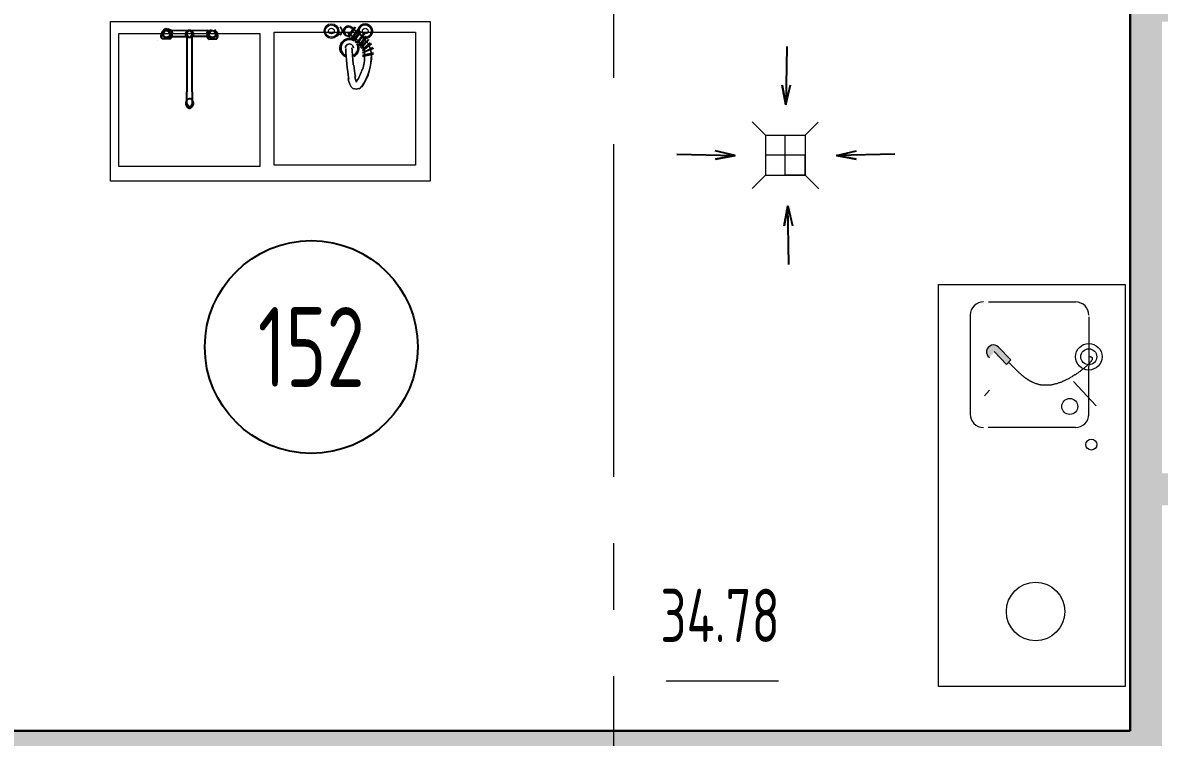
# Model space of a CAD drawing. Header units: millimetres. Extents: x -391859 to 9713180, y -178574 to 166066.
# Drawn here: x -205453 to -201184, y 109710 to 112397 of the extents above; entities that cross this region are included whole.
import ezdxf
from ezdxf import colors
from ezdxf.entities.mleader import LeaderData, LeaderLine
from ezdxf.enums import TextEntityAlignment as Align
from ezdxf.math import Vec2, Vec3

# ---------------------------------------------------------------- set-up
doc = ezdxf.new("R2010")
doc.units = ezdxf.units.MM
doc.header["$MEASUREMENT"] = 0
doc.linetypes.add('CENTER', pattern=[2, 1.25, -0.25, 0.25, -0.25])
doc.layers.get('0').update_dxf_attribs({"lineweight": 9})
for name, color, linetype, lineweight in [('_АР ТЕКСТ', 7, 'Continuous', 25), ('АР_Маркер экспликации', 7, 'Continuous', 13), ('АР_Номер помещения', 7, 'Continuous', 25), ('АР_Оси', 7, 'Continuous', 9), ('АР_Отметки', 7, 'Continuous', 15), ('АР_Перегородки газоблок', 7, 'Continuous', 30), ('АР_Перегородки газоблок_Штрих', 7, 'Continuous', 5), ('АР_Помещения_площадь', 7, 'Continuous', 9), ('АР_тонкая линия', 7, 'Continuous', 0), ('Оборудование пищеблок', 7, 'Continuous', 5), ('ТХ_пищеблок', 7, 'Continuous', 20)]:
    doc.layers.add(name, color=color, linetype=linetype, lineweight=lineweight)
doc.layers.add('ТХ_ВК_оборуд.ТХ', color=7, linetype='Continuous')
doc.layers.add('ТХ_ВК_трапы', color=7, linetype='Continuous')
doc.styles.add('ISOCPEUR', font='isocpeur.ttf', dxfattribs={"width": 0.7})
doc.styles.get("Standard").update_dxf_attribs({"font": 'isocpeur.ttf'})
pattern_1 = [(50, (0, 0), (215.17805, -18.82564), [22.5, -247.5]), (355, (0, 0), (-41.6254, 225.65764), [18, -198]), (100.45144, (17.93, -1.57), (173.55265, 206.832), [19.12206, -210.34263]), (46.1842, (0, 60), (320.1724, -49.65578), [33.75, -371.25]), (96.63564, (26.68, 55.86), (280.3986, 292.2356), [28.6831, -315.51413]), (351.18416, (0, 60), (280.3986, 292.2356), [27, -297]), (21, (30, 45), (179.07212, -120.78567), [22.5, -247.5]), (326, (30, 45), (72.9946, 217.54501), [18, -198]), (71.45144, (44.92, 34.93), (252.06671, 96.75935), [19.12206, -210.34263]), (37.5, (0, 0), (3.647957, 99.868156), [0, -195.6, 0, -201, 0, -198.75]), (7.5, (0, 0), (78.92086, 118.323514), [0, -114.6, 0, -191.1, 0, -75.75]), (327.5, (-66.9, 0), (160.14673, -6.766462), [0, -75, 0, -234, 0, -310.5]), (317.5, (-96.9, 0), (174.95585, 30.031495), [0, -97.5, 0, -155.4, 0, -220.5])]

# ---------------------------------------------------------------- blocks, each defined once
blk = doc.blocks.new('*U56')
at = {"layer": 'АР_Номер помещения', "color": 7}
blk.add_circle((-5271, -1713.5), 400, dxfattribs=at)
at = {"layer": 'АР_Помещения_площадь', "color": 7}
blk.add_line((-3516, -2969.3), (-3938.3, -2969.3), dxfattribs=at)
at = {"color": 7, "style": 'ISOCPEUR', "width": 0.7, "flags": 1}
blk.add_attdef('КАТЕГОРИЯ', (-499.2, -2092.2), '', height=250, dxfattribs=at)
at = {"layer": 'АР_Номер помещения', "color": 7, "style": 'ISOCPEUR', "width": 0.7}
blk.add_attdef('НОМЕР_ПОМЕЩЕНИЯ', text='', height=300, dxfattribs=at).set_placement((-5271, -1713.5), align=Align.MIDDLE_CENTER)
at = {"layer": 'АР_Помещения_площадь', "color": 7, "lineweight": 30, "width": 0.7, "flags": 104}
blk.add_attdef('ИМЯ_ПОМЕЩЕНИЯ', text='', height=100, dxfattribs=at).set_placement((157.6, 1217.1), align=Align.MIDDLE_CENTER)
at = {"layer": 'АР_Помещения_площадь', "color": 7, "style": 'ISOCPEUR', "width": 0.7}
blk.add_attdef('ПЛОЩАДЬ_ПОМЕЩЕНИЯ', text='', height=200, dxfattribs=at).set_placement((-3511.1, -2722.8), align=Align.MIDDLE_RIGHT)
blk = doc.blocks.new('_DotSmall')
at = {"color": 0, "linetype": 'ByBlock', "const_width": 0.5}
blk.add_lwpolyline([(-0.0625, 0, 1), (0.0625, 0, 1)], format="xyb", close=True, dxfattribs=at)
blk = doc.blocks.new('Трап ТХ')
at = {"layer": 'ТХ_ВК_трапы', "lineweight": 0}
for p, q in [((305243.2, -196674.3), (305292.9, -196724.5)), ((305491.2, -196675.5), (305442.2, -196724.5)), ((305292.9, -196724.5), (305292.9, -196874.5)), ((305292.9, -196724.5), (305442.2, -196724.5)), ((305367.6, -196874.5), (305367.6, -196724.5)), ((305442.2, -196724.5), (305442.2, -196874.5)), ((305442.2, -196799.5), (305292.9, -196799.5)), ((305442.2, -196874.5), (305442.2, -196799.5)), ((305243.2, -196924.3), (305292.9, -196874.5)), ((305292.9, -196874.5), (305442.2, -196874.5)), ((305442.2, -196874.5), (305367.6, -196874.5)), ((305493.2, -196925.5), (305442.2, -196874.5))]:
    blk.add_line(p, q, dxfattribs=at)
blk = doc.blocks.new('A$C0ce66a75')
at = {"layer": 'Оборудование пищеблок'}
for points in [[(600, 0), (0, 0), (0, 1200), (600, 1200)], [(540.2, 615), (40.2, 615), (40.2, 1145), (540.2, 1145)], [(545.1, 30.8), (45.1, 30.8), (45.1, 560.8), (545.1, 560.8)]]:
    blk.add_lwpolyline(points, close=True, dxfattribs=at)
blk = doc.blocks.new('A$C985b353d')
at = {"layer": 'ТХ_ВК_трапы', "ltscale": 100}
for p, q in [((6.4, 408.7), (2.2, 189.2)), ((2.2, 189.2), (-11.2, 263.5)), ((-11.2, 263.5), (2.2, 189.2)), ((2.2, 189.2), (19.8, 264.3)), ((-407.4, 3.3), (-187.9, -0.9)), ((-187.9, -0.9), (-263, 16.7)), ((192.3, -0.9), (267.4, 16.7)), ((411.8, 3.3), (192.3, -0.9)), ((-187.9, -0.9), (-262.2, -14.3)), ((-262.2, -14.3), (-187.9, -0.9)), ((192.3, -0.9), (266.6, -14.3)), ((266.6, -14.3), (192.3, -0.9)), ((9.7, -190.8), (-3.8, -265.2)), ((-3.8, -265.2), (9.7, -190.8)), ((13.8, -410.3), (9.7, -190.8)), ((9.7, -190.8), (27.3, -265.9))]:
    blk.add_line(p, q, dxfattribs=at)

msp = doc.modelspace()

# ---------------------------------------------------------------- hatches: boundary and pattern name
at = {"layer": 'АР_Перегородки газоблок_Штрих', "ltscale": 100}
h = msp.add_hatch(dxfattribs=at)
h.set_pattern_fill('AR-CONC', color=256, scale=30)
h.set_pattern_definition(pattern_1)
h.paths.add_polyline_path([(-201173.791, 118370.892), (-201173.6, 118400.654), (-200433.915, 118400.682), (-200433.915, 118520.682), (-201293.392, 118520.65), (-201293.39, 115964.62), (-201293.322, 115964.62), (-201292.729, 115627.621), (-201293.39, 115627.62), (-201293.39, 115600.682), (-201173.788, 115600.682)])
h.paths.add_polyline_path([(-201173.788, 115600.682), (-201293.39, 115600.682), (-201293.39, 115007.167), (-201293.388, 112600.682), (-201173.388, 112600.682), (-201173.388, 112680.682), (-200433.915, 112680.682), (-200433.915, 112800.682), (-200573.786, 112800.682), (-200573.786, 112800.677), (-201173.786, 112800.677)])
h.paths.add_polyline_path([(-200433.915, 112520.652), (-201173.388, 112520.651), (-201173.388, 112600.682), (-201293.388, 112600.682), (-201293.387, 110702.536), (-201173.387, 110702.536), (-201173.388, 112400.651), (-200433.917, 112400.652), (-200433.915, 112400.652)])
h = msp.add_hatch(dxfattribs=at)
h.set_pattern_fill('AR-CONC', color=256, scale=30)
h.set_pattern_definition(pattern_1)
h.paths.add_polyline_path([(-210461.845, 109734.706), (-210361.845, 109634.706)], flags=17)
h.paths.add_polyline_path([(-201173.386, 109734.706), (-201293.386, 109734.706), (-210461.845, 109734.706), (-210361.845, 109634.706), (-202922.38, 109634.706), (-202922.38, 109061.231), (-202922.38, 108895.278), (-200153.915, 108895.278), (-200153.915, 106920.629), (-203133.862, 106920.629), (-203133.862, 104807.668), (-203241.852, 104807.722), (-203241.883, 104707.722), (-203033.915, 104707.668), (-203033.915, 106800.682), (-200033.915, 106800.682), (-200033.915, 110700.938), (-201173.387, 110702.536), (-201293.387, 110702.536), (-201293.386, 109734.706), (-201173.386, 109734.706), (-201173.386, 110062.089), (-201173.386, 110581.102), (-201173.387, 110582.536), (-200153.915, 110581.102), (-200153.915, 109015.278), (-201173.386, 109015.278)])
h.paths.add_polyline_path([(-201293.386, 109634.706), (-201293.386, 109014.706), (-202822.38, 109014.706), (-202822.38, 109634.706)], flags=16)
h.paths.add_polyline_path([(-202969.989, 109634.706), (-202849.5, 109634.706)], flags=17)
at = {"layer": 'ТХ_пищеблок', "linetype": 'Continuous', "lineweight": 0}
msp.add_hatch(color=256, dxfattribs=at).paths.add_polyline_path([(-201786.653, 111176.536, 1.10308313), (-201821.907, 111137.759), (-201803.339, 111160.093), (-201757.27, 111111.33), (-201741.38, 111128.615)])

# ---------------------------------------------------------------- linework, layer by layer
at = {"layer": 'АР_Оси', "linetype": 'CENTER', "ltscale": 1000}
msp.add_line((-203233.822, 135939.875), (-203233.822, 80207.526), dxfattribs=at)
at = {"layer": 'АР_Перегородки газоблок', "ltscale": 100}
for points in [[(-201293.386, 109734.706), (-201293.39, 115007.167)], [(-210461.845, 109734.706), (-201293.386, 109734.706)]]:
    msp.add_lwpolyline(points, dxfattribs=at)
at = {"layer": 'ТХ_пищеблок', "linetype": 'ByBlock', "lineweight": -2, "ltscale": 100}
for p, q in [((-204920.529, 112370.711), (-204931.482, 112357.672)), ((-204920.529, 112370.711), (-204931.482, 112357.672)), ((-204920.529, 112370.711), (-204915.543, 112374.729)), ((-204920.529, 112370.711), (-204915.543, 112374.729)), ((-204920.529, 112370.711), (-204918.518, 112367.719)), ((-204920.529, 112370.711), (-204918.518, 112367.719)), ((-204915.543, 112374.729), (-204906.533, 112371.762)), ((-204915.543, 112374.729), (-204906.533, 112371.762)), ((-204895.518, 112367.802), (-204906.533, 112371.762)), ((-204895.518, 112367.802), (-204906.533, 112371.762)), ((-204732.371, 112370.877), (-204721.395, 112357.856)), ((-204732.371, 112370.877), (-204721.395, 112357.856)), ((-204916.522, 112368.726), (-204932.435, 112344.668)), ((-204916.522, 112368.726), (-204932.435, 112344.668)), ((-204932.435, 112344.668), (-204931.482, 112357.672)), ((-204929.402, 112335.679), (-204932.435, 112344.668)), ((-204929.402, 112335.679), (-204932.435, 112344.668)), ((-204899.399, 112334.788), (-204929.402, 112335.679)), ((-204899.399, 112334.788), (-204929.402, 112335.679)), ((-204927.485, 112358.686), (-204917.518, 112367.722)), ((-204927.485, 112358.686), (-204917.518, 112367.722)), ((-204927.485, 112358.686), (-204927.449, 112348.686)), ((-204927.485, 112358.686), (-204927.449, 112348.686)), ((-204917.413, 112338.722), (-204927.449, 112348.686)), ((-204917.413, 112338.722), (-204927.449, 112348.686)), ((-204918.518, 112367.719), (-204916.522, 112368.726)), ((-204918.518, 112367.719), (-204916.522, 112368.726)), ((-204917.518, 112367.722), (-204905.518, 112367.766)), ((-204917.518, 112367.722), (-204905.518, 112367.766)), ((-204905.413, 112338.766), (-204917.413, 112338.722)), ((-204905.413, 112338.766), (-204917.413, 112338.722)), ((-204909.525, 112369.751), (-204916.522, 112368.726)), ((-204909.525, 112369.751), (-204916.522, 112368.726)), ((-204909.525, 112369.751), (-204908.518, 112367.755)), ((-204909.525, 112369.751), (-204908.518, 112367.755)), ((-204894.446, 112347.806), (-204908.518, 112367.755)), ((-204908.518, 112367.755), (-204897.511, 112365.795)), ((-204894.446, 112347.806), (-204908.518, 112367.755)), ((-204908.518, 112367.755), (-204897.511, 112365.795)), ((-204905.518, 112367.766), (-204895.486, 112358.802)), ((-204905.518, 112367.766), (-204895.486, 112358.802)), ((-204895.449, 112348.802), (-204905.413, 112338.766)), ((-204895.449, 112348.802), (-204905.413, 112338.766)), ((-204891.435, 112344.816), (-204899.399, 112334.788)), ((-204891.435, 112344.816), (-204899.399, 112334.788)), ((-204897.511, 112365.795), (-204892.478, 112356.813)), ((-204897.511, 112365.795), (-204892.478, 112356.813)), ((-204895.518, 112367.802), (-204757.376, 112367.923)), ((-204895.518, 112367.802), (-204891.486, 112358.816)), ((-204895.518, 112367.802), (-204891.486, 112358.816)), ((-204895.486, 112358.802), (-204895.449, 112348.802)), ((-204895.486, 112358.802), (-204895.449, 112348.802)), ((-204892.478, 112356.813), (-204894.446, 112347.806)), ((-204892.478, 112356.813), (-204894.446, 112347.806)), ((-204894.446, 112347.806), (-204891.435, 112344.816)), ((-204894.446, 112347.806), (-204891.435, 112344.816)), ((-204891.486, 112358.816), (-204892.446, 112347.813)), ((-204891.486, 112358.816), (-204892.446, 112347.813)), ((-204891.435, 112344.816), (-204892.446, 112347.813)), ((-204891.435, 112344.816), (-204892.446, 112347.813)), ((-204891.544, 112345.139), (-204836.427, 112345.188)), ((-204841.393, 112359.079), (-204841.412, 112349.079)), ((-204841.393, 112359.079), (-204841.412, 112349.079)), ((-204841.412, 112349.079), (-204832.425, 112342.062)), ((-204841.412, 112349.079), (-204832.425, 112342.062)), ((-204832.38, 112366.062), (-204841.393, 112359.079)), ((-204832.38, 112366.062), (-204841.393, 112359.079)), ((-204838.391, 112360.074), (-204838.412, 112349.074)), ((-204838.391, 112360.074), (-204838.412, 112349.074)), ((-204838.412, 112349.074), (-204831.425, 112342.061)), ((-204838.412, 112349.074), (-204831.425, 112342.061)), ((-204831.378, 112367.061), (-204838.391, 112360.074)), ((-204831.378, 112367.061), (-204838.391, 112360.074)), ((-204836.427, 112345.188), (-204836.244, 112136.15)), ((-204829.378, 112367.057), (-204836.397, 112357.07)), ((-204829.378, 112367.057), (-204836.397, 112357.07)), ((-204836.397, 112357.07), (-204836.392, 112351.237)), ((-204836.392, 112351.237), (-204829.356, 112342.057)), ((-204832.425, 112342.062), (-204820.425, 112342.04)), ((-204832.425, 112342.062), (-204820.425, 112342.04)), ((-204820.38, 112366.04), (-204832.38, 112366.062)), ((-204820.38, 112366.04), (-204832.38, 112366.062)), ((-204821.378, 112367.042), (-204831.378, 112367.061)), ((-204821.378, 112367.042), (-204831.378, 112367.061)), ((-204816.397, 112357.033), (-204823.378, 112367.046)), ((-204816.397, 112357.033), (-204823.378, 112367.046)), ((-204816.337, 112351.255), (-204823.356, 112342.062)), ((-204821.425, 112342.042), (-204814.412, 112349.029)), ((-204821.425, 112342.042), (-204814.412, 112349.029)), ((-204814.391, 112360.029), (-204821.378, 112367.042)), ((-204814.391, 112360.029), (-204821.378, 112367.042)), ((-204820.425, 112342.04), (-204811.412, 112349.023)), ((-204820.425, 112342.04), (-204811.412, 112349.023)), ((-204811.393, 112359.023), (-204820.38, 112366.04)), ((-204811.393, 112359.023), (-204820.38, 112366.04)), ((-204761.311, 112345.254), (-204816.427, 112345.205)), ((-204816.244, 112136.167), (-204816.427, 112345.137)), ((-204816.342, 112357.088), (-204816.337, 112351.255)), ((-204814.412, 112349.029), (-204814.391, 112360.029)), ((-204814.412, 112349.029), (-204814.391, 112360.029)), ((-204811.412, 112349.023), (-204811.393, 112359.023)), ((-204811.412, 112349.023), (-204811.393, 112359.023)), ((-204761.419, 112344.931), (-204760.414, 112347.929)), ((-204761.419, 112344.931), (-204760.414, 112347.929)), ((-204758.414, 112347.925), (-204761.419, 112344.931)), ((-204758.414, 112347.925), (-204761.419, 112344.931)), ((-204761.419, 112344.931), (-204753.438, 112334.916)), ((-204761.419, 112344.931), (-204753.438, 112334.916)), ((-204757.376, 112367.923), (-204761.393, 112358.931)), ((-204757.376, 112367.923), (-204761.393, 112358.931)), ((-204761.393, 112358.931), (-204760.414, 112347.929)), ((-204761.393, 112358.931), (-204760.414, 112347.929)), ((-204755.38, 112365.92), (-204760.397, 112356.929)), ((-204755.38, 112365.92), (-204760.397, 112356.929)), ((-204760.397, 112356.929), (-204758.414, 112347.925)), ((-204760.397, 112356.929), (-204758.414, 112347.925)), ((-204758.414, 112347.925), (-204744.377, 112367.899)), ((-204758.414, 112347.925), (-204744.377, 112367.899)), ((-204757.393, 112358.923), (-204757.412, 112348.923)), ((-204757.393, 112358.923), (-204757.412, 112348.923)), ((-204757.412, 112348.923), (-204747.43, 112338.905)), ((-204757.412, 112348.923), (-204747.43, 112338.905)), ((-204747.377, 112367.905), (-204757.393, 112358.923)), ((-204747.377, 112367.905), (-204757.393, 112358.923)), ((-204744.377, 112367.899), (-204755.38, 112365.92)), ((-204744.377, 112367.899), (-204755.38, 112365.92)), ((-204753.438, 112334.916), (-204723.436, 112335.86)), ((-204753.438, 112334.916), (-204723.436, 112335.86)), ((-204747.43, 112338.905), (-204735.43, 112338.882)), ((-204747.43, 112338.905), (-204735.43, 112338.882)), ((-204736.375, 112368.884), (-204720.419, 112344.855)), ((-204736.375, 112368.884), (-204720.419, 112344.855)), ((-204735.43, 112338.882), (-204725.412, 112348.864)), ((-204735.43, 112338.882), (-204725.412, 112348.864)), ((-204725.393, 112358.864), (-204735.377, 112367.882)), ((-204725.393, 112358.864), (-204735.377, 112367.882)), ((-204725.393, 112358.864), (-204725.412, 112348.864)), ((-204725.393, 112358.864), (-204725.412, 112348.864)), ((-204723.436, 112335.86), (-204720.419, 112344.855)), ((-204723.436, 112335.86), (-204720.419, 112344.855)), ((-204720.419, 112344.855), (-204721.395, 112357.856)), ((-204836.205, 112092.15), (-204836.244, 112136.15)), ((-204816.244, 112136.167), (-204816.205, 112092.167)), ((-204839.208, 112096.147), (-204835.217, 112106.15)), ((-204839.203, 112090.147), (-204839.208, 112096.147)), ((-204835.194, 112080.15), (-204839.203, 112090.147)), ((-204829.194, 112080.156), (-204836.205, 112092.15)), ((-204835.217, 112106.15), (-204828.222, 112112.157)), ((-204828.189, 112074.157), (-204835.194, 112080.15)), ((-204823.194, 112080.161), (-204829.194, 112080.156)), ((-204828.222, 112112.157), (-204824.222, 112112.16)), ((-204824.189, 112074.16), (-204828.189, 112074.157)), ((-204824.222, 112112.16), (-204817.217, 112106.166)), ((-204817.194, 112080.166), (-204824.189, 112074.16)), ((-204816.205, 112092.167), (-204823.194, 112080.161)), ((-204817.217, 112106.166), (-204813.208, 112096.17)), ((-204813.203, 112090.17), (-204817.194, 112080.166)), ((-204813.208, 112096.17), (-204813.203, 112090.17))]:
    msp.add_line(p, q, dxfattribs=at)
at = {"layer": 'ТХ_пищеблок', "linetype": 'Continuous', "lineweight": 0}
for p, q in [((-201825.346, 111347.262), (-201497.839, 111346.733)), ((-201893.653, 111297.372), (-201894.253, 110925.279)), ((-201448.341, 111290.256), (-201448.941, 110918.163)), ((-201741.38, 111128.615), (-201787.448, 111177.378)), ((-201757.27, 111111.33), (-201803.339, 111160.093)), ((-201757.27, 111111.33), (-201741.38, 111128.615)), ((-201420.104, 110956.634), (-201506.178, 111048.078)), ((-201840.367, 110993.285), (-201821.798, 111015.619)), ((-201498.6, 110874.64), (-201826.108, 110875.169))]:
    msp.add_line(p, q, dxfattribs=at)
at = {"layer": 'ТХ_пищеблок', "lineweight": 0}
for points in [[(-204260.898, 112349.911, 0.50296208), (-204260.898, 112380.475, -0.50296208)], [(-204213.054, 112373.996, 1.63957321), (-204232.587, 112346.33, -1.63957321)], [(-204212.142, 112371.964, 1.87914847), (-204230.357, 112346.168, -1.87914847)], [(-204167.618, 112337.717, 3.34951428), (-204192.127, 112355.287, -3.34951428)], [(-204163.913, 112342.066, 2.57340025), (-204189.287, 112360.606, -2.57340025)], [(-204219.736, 112337.194, 0.92184374), (-204237.345, 112267.709, -0.92184374)], [(-204208.838, 112328.607, 1.10870739), (-204236.721, 112271.951, -1.10870739)], [(-204206.496, 112332.132, 0.07149662), (-204215.857, 112336.318, -0.07149662)], [(-204196.278, 112322.401, 0.07123573), (-204203.27, 112329.836, -0.07123573)], [(-204190.176, 112357.035, 0.00687827), (-204197.873, 112362.769, -0.00687827)], [(-204187.841, 112355.983, 0.11157132), (-204181.81, 112347.695, -0.11157132)], [(-204179.746, 112348.73, 0.00686651), (-204187.168, 112354.704, -0.00686651)], [(-204172.543, 112336.126, 0.02007072), (-204179.698, 112343.201, -0.02007072)], [(-204178.717, 112345.407, 0.12112211), (-204168.15, 112341.985, -0.12112211)], [(-204163.418, 112325.156, 0.02104874), (-204170.011, 112333.331, -0.02104874)], [(-204210.899, 112301.729, 1.00004927), (-204240.517, 112301.729, -1.00004927)], [(-204239.653, 112299.206, 0.03015253), (-204227.843, 112184.807, -0.03015253)], [(-204216.112, 112301.729, 0.00853105), (-204211.258, 112238.121, -0.00853105)], [(-204210.875, 112273.674, 0.41377937), (-204197.63, 112316.516, -0.41377937)], [(-204209.667, 112269.539, 0.42310274), (-204194.02, 112318.709, -0.42310274)], [(-204199.364, 112319.423, 0.07580068), (-204205.824, 112326.462, -0.07580068)], [(-204153.241, 112313.657, 0.03044554), (-204158.835, 112323.101, -0.03044554)], [(-204146.669, 112296.995, 0.0388219), (-204151.544, 112310.166, -0.0388219)], [(-204143.366, 112277.61, 0.04370781), (-204145.702, 112293.291, -0.04370781)], [(-204176.143, 112221.154, 0.07349664), (-204168.586, 112271.924, -0.07349664)], [(-204208.886, 112236.462, 0.02168797), (-204203.242, 112194.772, -0.02168797)], [(-204198.59, 112176.591, 0.08656164), (-204177.65, 112222.174, -0.08656164)], [(-204230.537, 112187.102, 0.07679291), (-204220.762, 112158.389, -0.07679291)], [(-204220.048, 112157.056, 0.12844582), (-204210.392, 112147.071, -0.12844582)], [(-204205.048, 112193.884, 0.04864184), (-204199.293, 112172.881, -0.04864184)], [(-204209.726, 112149.776, 0.2632025), (-204190.978, 112149.742, -0.2632025)]]:
    msp.add_lwpolyline(points, format="xyb", close=True, dxfattribs=at)
for points in [[(-204220.557, 112377.923, -0.01635872), (-204200.937, 112364.967, 0.01635872), (-204221.907, 112377.638, 1.00010927), (-204237.968, 112352.763, -1.00010927), (-204220.557, 112377.923)], [(-204176.971, 112158.685, -0.09840242), (-204188.793, 112148.382, 0.09840242), (-204177.522, 112159.779, 0.15388515), (-204143.233, 112275.654, -0.15388515), (-204176.971, 112158.685)]]:
    msp.add_lwpolyline(points, format="xyb", dxfattribs=at)
for points in [[(-204206.668, 112380.006), (-204232.055, 112346.156)], [(-204227.823, 112341.925), (-204202.436, 112380.006)], [(-204193.974, 112371.543), (-204219.361, 112337.694)], [(-204215.13, 112333.463), (-204189.743, 112371.543)], [(-204261.673, 112354.618), (-204274.367, 112346.156)], [(-204223.592, 112350.387), (-204232.055, 112358.85), (-204223.592, 112350.387), (-204215.13, 112346.156)], [(-204185.512, 112363.081), (-204210.899, 112329.231)], [(-204202.436, 112337.694), (-204210.899, 112341.925)], [(-204206.668, 112329.231), (-204181.28, 112363.081)], [(-204193.974, 112329.231), (-204198.205, 112333.463), (-204202.436, 112333.463), (-204198.205, 112333.463)], [(-204172.818, 112354.618), (-204198.205, 112320.769)], [(-204193.974, 112320.769), (-204168.587, 112354.618)], [(-204164.356, 112346.156), (-204189.743, 112312.307)], [(-204185.512, 112308.075), (-204160.124, 112341.925)], [(-204155.893, 112333.463), (-204185.512, 112303.844)], [(-204181.28, 112299.613), (-204151.662, 112333.463)], [(-204185.512, 112320.769), (-204189.743, 112320.769), (-204189.743, 112325), (-204189.743, 112320.769)], [(-204172.818, 112299.613), (-204172.818, 112303.844), (-204177.049, 112308.075), (-204181.28, 112312.307), (-204181.28, 112316.538), (-204181.28, 112312.307), (-204177.049, 112308.075), (-204172.818, 112303.844)], [(-204147.431, 112320.769), (-204177.049, 112295.382)], [(-204177.049, 112291.151), (-204143.2, 112316.538)], [(-204177.049, 112282.688), (-204134.737, 112299.613), (-204177.049, 112282.688), (-204138.969, 112303.844)], [(-204168.587, 112286.919), (-204168.587, 112291.151), (-204172.818, 112295.382), (-204168.587, 112291.151)], [(-204134.737, 112282.688), (-204177.049, 112274.226)], [(-204177.049, 112269.995), (-204134.737, 112278.457)], [(-204168.587, 112278.457), (-204168.587, 112282.688)]]:
    msp.add_lwpolyline(points, close=True, dxfattribs=at)
for points in [[(-204945.771, 112328.86), (-204945.771, 112328.86)], [(-204227.823, 112346.156), (-204227.823, 112346.156)], [(-204227.823, 112346.156), (-204227.823, 112346.156)], [(-204219.361, 112337.694), (-204219.361, 112337.694)], [(-204219.361, 112337.694), (-204219.361, 112337.694)], [(-204206.668, 112329.231), (-204206.668, 112329.231)], [(-204206.668, 112329.231), (-204206.668, 112329.231)], [(-204181.28, 112363.081), (-204181.28, 112363.081)], [(-204181.28, 112363.081), (-204181.28, 112363.081)], [(-204172.818, 112354.618), (-204172.818, 112354.618)], [(-204172.818, 112354.618), (-204172.818, 112354.618)], [(-204160.124, 112346.156), (-204160.124, 112346.156)], [(-204160.124, 112346.156), (-204160.124, 112346.156)], [(-204151.662, 112333.463), (-204151.662, 112333.463)], [(-204151.662, 112333.463), (-204151.662, 112333.463)], [(-204198.205, 112320.769), (-204198.205, 112320.769)], [(-204198.205, 112320.769), (-204198.205, 112320.769)], [(-204189.743, 112312.307), (-204189.743, 112312.307)], [(-204189.743, 112312.307), (-204189.743, 112312.307)], [(-204181.28, 112303.844), (-204181.28, 112303.844)], [(-204181.28, 112303.844), (-204181.28, 112303.844)], [(-204177.049, 112291.151), (-204177.049, 112291.151)], [(-204177.049, 112291.151), (-204177.049, 112291.151)], [(-204143.2, 112320.769), (-204143.2, 112320.769)], [(-204143.2, 112320.769), (-204143.2, 112320.769)], [(-204138.969, 112299.613), (-204138.969, 112299.613)], [(-204138.969, 112299.613), (-204138.969, 112299.613)], [(-204177.049, 112282.688), (-204177.049, 112282.688)], [(-204177.049, 112282.688), (-204177.049, 112282.688)], [(-204177.049, 112274.226), (-204177.049, 112274.226)], [(-204177.049, 112274.226), (-204177.049, 112274.226)], [(-204134.737, 112278.457), (-204134.737, 112278.457)], [(-204134.737, 112278.457), (-204134.737, 112278.457)]]:
    msp.add_lwpolyline(points, dxfattribs=at)
at = {"layer": 'ТХ_пищеблок'}
msp.add_lwpolyline([(-202013.076, 109901.029), (-202013.076, 111413.029), (-201311.076, 111413.029), (-201311.076, 109901.029)], close=True, dxfattribs=at)
at = {"layer": 'ТХ_пищеблок', "linetype": 'Continuous', "lineweight": 0}
msp.add_lwpolyline([(-201448.17, 111141.261), (-201446.17, 111141.258), (-201445.17, 111141.257), (-201443.17, 111141.253), (-201442.172, 111140.252), (-201441.172, 111140.25), (-201439.172, 111140.247), (-201438.172, 111140.245), (-201438.173, 111139.245), (-201437.173, 111139.244), (-201436.175, 111138.242), (-201435.177, 111137.24), (-201435.178, 111136.24), (-201435.18, 111135.24), (-201435.181, 111134.24), (-201435.183, 111133.24), (-201435.185, 111132.24), (-201435.186, 111131.24), (-201436.188, 111130.242), (-201436.189, 111129.242), (-201437.193, 111127.244), (-201438.194, 111126.245), (-201439.196, 111125.247), (-201439.198, 111124.247), (-201440.201, 111122.249), (-201441.202, 111121.25), (-201443.204, 111120.253), (-201444.207, 111118.255), (-201445.209, 111117.257), (-201446.212, 111115.258), (-201448.214, 111114.261), (-201449.217, 111112.263), (-201451.219, 111111.266), (-201453.222, 111109.27), (-201454.225, 111107.271), (-201456.227, 111106.274), (-201458.23, 111104.278), (-201460.233, 111102.281), (-201462.235, 111101.284), (-201464.238, 111099.287), (-201466.241, 111097.291), (-201468.243, 111096.294), (-201470.246, 111094.297), (-201472.249, 111092.3), (-201474.251, 111091.303), (-201477.254, 111089.308), (-201479.257, 111087.312), (-201481.26, 111085.315), (-201484.262, 111084.32), (-201486.265, 111082.323), (-201488.268, 111080.326), (-201491.27, 111079.331), (-201493.273, 111077.334), (-201496.277, 111075.339), (-201498.28, 111073.342), (-201501.281, 111072.347), (-201504.285, 111070.352), (-201506.286, 111069.355), (-201509.289, 111067.36), (-201511.293, 111065.363), (-201514.294, 111064.368), (-201517.297, 111062.373), (-201519.299, 111061.376), (-201522.302, 111059.381), (-201525.304, 111058.386), (-201527.307, 111056.389), (-201530.309, 111055.394), (-201533.31, 111054.399), (-201535.314, 111052.402), (-201538.315, 111051.407), (-201540.317, 111050.41), (-201543.318, 111049.415), (-201546.32, 111048.42), (-201548.323, 111046.423), (-201551.325, 111045.428), (-201553.326, 111044.431), (-201556.328, 111043.436), (-201558.33, 111042.439), (-201561.33, 111042.444), (-201563.331, 111041.447), (-201566.333, 111040.452), (-201568.335, 111039.455), (-201570.336, 111038.458), (-201573.336, 111038.463), (-201575.338, 111037.466), (-201577.338, 111037.47), (-201580.339, 111036.475), (-201582.339, 111036.478), (-201584.341, 111035.481), (-201587.341, 111035.486), (-201589.343, 111034.489), (-201591.343, 111034.492), (-201593.343, 111034.496), (-201595.344, 111033.499), (-201598.344, 111033.504), (-201600.344, 111033.507), (-201602.344, 111033.51), (-201604.344, 111033.513), (-201606.344, 111033.517), (-201608.344, 111033.52), (-201610.344, 111033.523), (-201612.344, 111033.526), (-201614.344, 111033.529), (-201616.344, 111033.533), (-201618.344, 111033.536), (-201620.344, 111033.539), (-201622.343, 111034.542), (-201624.343, 111034.546), (-201626.343, 111034.549), (-201628.343, 111034.552), (-201630.341, 111035.555), (-201632.341, 111035.558), (-201634.341, 111035.562), (-201636.339, 111036.565), (-201637.339, 111036.567), (-201639.338, 111037.57), (-201641.338, 111037.573), (-201643.336, 111038.576), (-201645.336, 111038.579), (-201647.334, 111039.583), (-201648.333, 111040.584), (-201650.333, 111040.587), (-201652.331, 111041.591), (-201654.33, 111042.594), (-201655.33, 111042.596), (-201657.328, 111043.599), (-201659.326, 111044.602), (-201660.325, 111045.604), (-201662.323, 111046.607), (-201664.323, 111046.61), (-201665.322, 111047.612), (-201667.32, 111048.615), (-201669.318, 111049.618), (-201670.317, 111050.62), (-201672.315, 111051.623), (-201673.313, 111052.625), (-201675.312, 111053.628), (-201677.31, 111054.631), (-201678.309, 111055.633), (-201680.307, 111056.636), (-201681.305, 111057.637), (-201683.304, 111058.641), (-201684.302, 111059.642), (-201686.3, 111060.646), (-201687.299, 111061.647), (-201689.297, 111062.65), (-201690.294, 111064.652), (-201692.292, 111065.655), (-201693.291, 111066.657), (-201695.289, 111067.66), (-201696.288, 111068.662), (-201698.286, 111069.665), (-201699.283, 111071.667), (-201701.281, 111072.67), (-201702.28, 111073.671), (-201703.278, 111074.673), (-201705.275, 111076.676), (-201706.273, 111077.678), (-201708.271, 111078.681), (-201709.27, 111079.683), (-201710.267, 111081.684), (-201712.265, 111082.687), (-201713.263, 111083.689), (-201715.26, 111085.692), (-201716.259, 111086.694), (-201717.257, 111087.696), (-201719.254, 111089.699), (-201720.252, 111090.7), (-201721.25, 111091.702), (-201723.247, 111093.705), (-201724.246, 111094.707), (-201725.244, 111095.708), (-201727.241, 111097.712), (-201728.239, 111098.713), (-201729.238, 111099.715), (-201731.234, 111101.718), (-201732.233, 111102.72), (-201733.231, 111103.721), (-201735.228, 111105.725), (-201736.226, 111106.726), (-201737.225, 111107.728), (-201739.221, 111109.731), (-201740.22, 111110.733), (-201741.218, 111111.734), (-201743.215, 111113.737), (-201744.213, 111114.739), (-201745.212, 111115.741), (-201747.208, 111117.744), (-201748.207, 111118.746), (-201749.205, 111119.747)], dxfattribs=at)
at = {"layer": 'ТХ_пищеблок', "lineweight": 0}
for centre, radius in [((-204293.405, 112365.195), 27.504), ((-204293.405, 112365.195), 27.504), ((-204293.408, 112365.198), 23.27), ((-204293.408, 112365.198), 23.27), ((-204293.404, 112365.192), 10.583), ((-204293.404, 112365.192), 10.583), ((-204166.468, 112365.192), 10.583), ((-204166.468, 112365.192), 10.583)]:
    msp.add_circle(centre, radius, dxfattribs=at)
at = {"layer": 'ТХ_пищеблок', "linetype": 'ByBlock', "lineweight": -2, "ltscale": 100}
for centre in [(-204912.469, 112354.24), (-204912.469, 112354.24), (-204740.402, 112354.392), (-204740.402, 112354.392)]:
    msp.add_circle(centre, 13, dxfattribs=at)
at = {"layer": 'ТХ_пищеблок', "linetype": 'Continuous', "lineweight": 0}
for centre, radius in [((-201448.302, 111140.828), 50), ((-201448.302, 111140.828), 30), ((-201519.681, 110953.881), 30.074), ((-201438.566, 110810.594), 20.659)]:
    msp.add_circle(centre, radius, dxfattribs=at)
at = {"layer": 'ТХ_пищеблок'}
msp.add_circle((-201648.076, 110183.029), 110, dxfattribs=at)
at = {"layer": 'ТХ_пищеблок', "linetype": 'Continuous', "lineweight": 0}
for centre, radius, start, end in [((-201843.653, 111297.291), 50, 89.907483, 179.907478), ((-201497.919, 111296.733), 50, 359.907501, 89.907483), ((-201806.185, 111158.879), 26.33, 44.632823, 233.336648), ((-201844.253, 110925.198), 50, 179.90755, 269.907546), ((-201498.52, 110924.64), 50, 269.907546, 359.907501)]:
    msp.add_arc(centre, radius, start, end, dxfattribs=at)

# ---------------------------------------------------------------- block references
at = {"layer": 'АР_Маркер экспликации'}
ref = msp.add_blockref('*U56', (-199097.942, 112891.039), dxfattribs=at)
ref.add_attrib('НОМЕР_ПОМЕЩЕНИЯ', '152', dxfattribs={"layer": 'АР_Номер помещения', "color": 7, "height": 300, "style": 'ISOCPEUR', "width": 0.7}).set_placement((-204368.964, 111177.548), align=Align.MIDDLE_CENTER)
ref.add_attrib('ПЛОЩАДЬ_ПОМЕЩЕНИЯ', '34.78', dxfattribs={"layer": 'АР_Помещения_площадь', "color": 7, "height": 200, "style": 'ISOCPEUR', "width": 0.7}).set_placement((-202609.014, 110168.276), align=Align.MIDDLE_RIGHT)
at = {"layer": 'АР_тонкая линия', "ltscale": 500}
msp.add_blockref('A$C985b353d', (-202588.476, 111898.489), dxfattribs=at)
at = {"layer": 'Оборудование пищеблок', "rotation": 270}
msp.add_blockref('A$C0ce66a75', (-205123.054, 112400.686), dxfattribs=at)
at = {"layer": 'ТХ_ВК_оборуд.ТХ'}
msp.add_blockref('Трап ТХ', (-507956.035, 308698.018), dxfattribs=at)

# ---------------------------------------------------------------- leaders
at = {"layer": '_АР ТЕКСТ'}
ml = msp.add_multileader_mtext('Standard', dxfattribs=at)
ml.set_content('{\\W0.8;-2,550}', color=256, style='ISOCPEUR')
ml.set_leader_properties(color=256, linetype='Continuous', lineweight=-1)
ml.set_arrow_properties(name='DOTSMALL')
ml.build(insert=Vec2(0, 0))
ml.multileader.update_dxf_attribs({"has_text_frame": 1, "text_left_attachment_type": 4, "text_right_attachment_type": 4, "dogleg_length": 100, "arrow_head_size": 180})
ctx = ml.context
ctx.base_point, ctx.char_height, ctx.arrow_head_size, ctx.landing_gap_size, ctx.plane_origin = Vec3(-302775.822, 123943.264, -1.962), 250, 180, 50, Vec3(-302295.489, 121699.245, -1.962)
ctx.left_attachment, ctx.right_attachment = 4, 4
notes = []
notes.append((ctx, [(0, (0, 0, 0), (0, 0), (1, 0), 1, [])]))
ctx.mtext.insert, ctx.mtext.width, ctx.mtext.defined_height, ctx.mtext.line_spacing_style, ctx.mtext.flow_direction = Vec3(-302725.822, 124276.597, -1.962), 801.08641, 330.71, 2, 5
ml = msp.add_multileader_mtext('Standard', dxfattribs=at)
ml.set_content('{\\W0.8;-2,550}', color=256, style='ISOCPEUR')
ml.set_leader_properties(color=256, linetype='Continuous', lineweight=-1)
ml.set_arrow_properties(name='DOTSMALL')
ml.build(insert=Vec2(0, 0))
ml.multileader.update_dxf_attribs({"has_text_frame": 1, "text_left_attachment_type": 4, "text_right_attachment_type": 4, "dogleg_length": 100, "arrow_head_size": 180})
ctx = ml.context
ctx.base_point, ctx.char_height, ctx.arrow_head_size, ctx.landing_gap_size, ctx.plane_origin = Vec3(-314736.015, 120073.276, -1.962), 250, 180, 50, Vec3(-314255.682, 117829.258, -1.962)
ctx.left_attachment, ctx.right_attachment = 4, 4
notes.append((ctx, [(0, (0, 0, 0), (0, 0), (1, 0), 1, [])]))
ctx.mtext.insert, ctx.mtext.width, ctx.mtext.defined_height, ctx.mtext.line_spacing_style, ctx.mtext.flow_direction = Vec3(-314686.015, 120406.61, -1.962), 801.08641, 330.71, 2, 5
at = {"layer": 'АР_Отметки'}
ml = msp.add_multileader_mtext('Standard', dxfattribs=at)
ml.set_content('{\\W0.8;-2,250}', color=256, style='ISOCPEUR')
ml.set_leader_properties(color=256, linetype='Continuous', lineweight=-1)
ml.set_arrow_properties(name='DOTSMALL')
ml.build(insert=Vec2(0, 0))
ml.multileader.update_dxf_attribs({"has_text_frame": 1, "text_left_attachment_type": 4, "text_right_attachment_type": 4, "dogleg_length": 100, "arrow_head_size": 180})
ctx = ml.context
ctx.base_point, ctx.char_height, ctx.arrow_head_size, ctx.landing_gap_size, ctx.plane_origin = Vec3(-296774.143, 128156.954), 250, 180, 50, Vec3(-296855.536, 126878.835)
ctx.left_attachment, ctx.right_attachment = 4, 4
notes.append((ctx, [(0, (0, 0, 0), (0, 0), (1, 0), 1, [])]))
ctx.mtext.insert, ctx.mtext.width, ctx.mtext.defined_height, ctx.mtext.line_spacing_style, ctx.mtext.flow_direction = Vec3(-296724.143, 128490.288), 769.98896, 343.888, 2, 5
ml = msp.add_multileader_mtext('Standard', dxfattribs=at)
ml.set_content('%%P0,000', color=256, style='ISOCPEUR')
ml.set_leader_properties(color=256, linetype='Continuous', lineweight=-1)
ml.set_arrow_properties(name='DOTSMALL')
ml.build(insert=Vec2(0, 0))
ml.multileader.update_dxf_attribs({"has_text_frame": 1, "text_left_attachment_type": 4, "text_right_attachment_type": 4, "dogleg_length": 100, "arrow_head_size": 180})
ctx = ml.context
ctx.base_point, ctx.char_height, ctx.arrow_head_size, ctx.landing_gap_size, ctx.plane_origin = Vec3(-202684.24, 121780.852, -0.16), 250, 180, 50, Vec3(-205755.321, 120191.304, -0.16)
ctx.left_attachment, ctx.right_attachment = 4, 4
notes.append((ctx, [(0, (0, 0, 0), (0, 0), (1, 0), 1, [])]))
ctx.mtext.insert, ctx.mtext.width, ctx.mtext.line_spacing_style, ctx.mtext.flow_direction = Vec3(-202634.24, 122114.186, -0.16), 852.69703, 2, 5
ml = msp.add_multileader_mtext('Standard', dxfattribs=at)
ml.set_content('{\\W0.8;-2,250}', color=256, style='ISOCPEUR')
ml.set_leader_properties(color=256, linetype='Continuous', lineweight=-1)
ml.set_arrow_properties(name='DOTSMALL')
ml.build(insert=Vec2(0, 0))
ml.multileader.update_dxf_attribs({"has_text_frame": 1, "text_left_attachment_type": 4, "text_right_attachment_type": 4, "dogleg_length": 100, "arrow_head_size": 180})
ctx = ml.context
ctx.base_point, ctx.char_height, ctx.arrow_head_size, ctx.landing_gap_size, ctx.plane_origin = Vec3(-298305.796, 120267.042, 0), 250, 180, 50, Vec3(-302964.305, 116414.735, 0)
ctx.left_attachment, ctx.right_attachment = 4, 4
notes.append((ctx, [(0, (0, 0, 0), (0, 0), (1, 0), 1, [])]))
ctx.mtext.insert, ctx.mtext.width, ctx.mtext.defined_height, ctx.mtext.line_spacing_style, ctx.mtext.flow_direction = Vec3(-298255.796, 120600.375, 0), 769.98896, 343.888, 2, 5
ml = msp.add_multileader_mtext('Standard', dxfattribs=at)
ml.set_content('{\\W0.8;-2,250}', color=256, style='ISOCPEUR')
ml.set_leader_properties(color=256, linetype='Continuous', lineweight=-1)
ml.set_arrow_properties(name='DOTSMALL')
ml.build(insert=Vec2(0, 0))
ml.multileader.update_dxf_attribs({"has_text_frame": 1, "text_left_attachment_type": 4, "text_right_attachment_type": 4, "dogleg_length": 100, "arrow_head_size": 180})
ctx = ml.context
ctx.base_point, ctx.char_height, ctx.arrow_head_size, ctx.landing_gap_size, ctx.plane_origin = Vec3(-335903.247, 116985.857, 0), 250, 180, 50, Vec3(-337173.964, 115928.763, 0)
ctx.left_attachment, ctx.right_attachment = 4, 4
notes.append((ctx, [(0, (0, 0, 0), (0, 0), (1, 0), 1, [])]))
ctx.mtext.insert, ctx.mtext.width, ctx.mtext.defined_height, ctx.mtext.line_spacing_style, ctx.mtext.flow_direction = Vec3(-335853.247, 117319.19, 0), 769.98896, 343.888, 2, 5
ml = msp.add_multileader_mtext('Standard', dxfattribs=at)
ml.set_content('{\\W0.8;-2,650}', color=256, style='ISOCPEUR')
ml.set_leader_properties(color=256, linetype='Continuous', lineweight=-1)
ml.set_arrow_properties(name='DOTSMALL')
ml.build(insert=Vec2(0, 0))
ml.multileader.update_dxf_attribs({"has_text_frame": 1, "text_left_attachment_type": 4, "text_right_attachment_type": 4, "dogleg_length": 100, "arrow_head_size": 180})
ctx = ml.context
ctx.base_point, ctx.char_height, ctx.arrow_head_size, ctx.landing_gap_size, ctx.plane_origin = Vec3(-302334.962, 113770.418), 250, 180, 50, Vec3(-302336.256, 112502.854)
ctx.left_attachment, ctx.right_attachment = 4, 4
notes.append((ctx, [(0, (0, 0, 0), (0, 0), (1, 0), 1, [])]))
ctx.mtext.insert, ctx.mtext.width, ctx.mtext.defined_height, ctx.mtext.line_spacing_style, ctx.mtext.flow_direction = Vec3(-302284.962, 114103.752), 881.18578, 430.987, 2, 5
for ctx, leaders in notes:
    for number, flags, end, landing, length, lines in leaders:
        leader = LeaderData()
        leader.index, (leader.has_last_leader_line, leader.has_dogleg_vector, leader.attachment_direction) = number, flags
        leader.last_leader_point, leader.dogleg_vector, leader.dogleg_length = Vec3(end), Vec3(landing), length
        for number, points, colour, breaks in lines:
            line = LeaderLine()
            line.index, line.vertices, line.color, line.breaks = number, Vec3.list(points), colors.encode_raw_color(colour), breaks
            leader.lines.append(line)
        ctx.leaders.append(leader)

doc.saveas('drawing.dxf')
